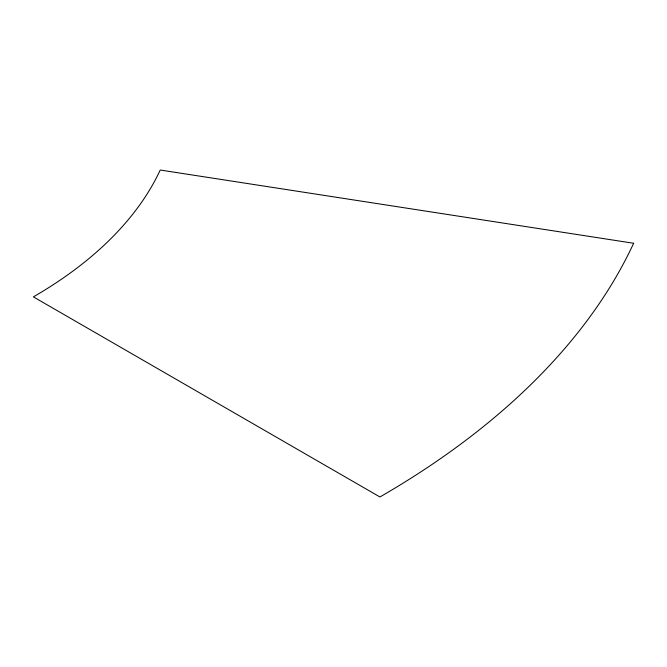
<?xml version="1.0" encoding="UTF-8"?>
<svg xmlns="http://www.w3.org/2000/svg" width="667" height="667" viewBox="0 0 667 667"><rect width="100%" height="100%" fill="white"/><g stroke="black" fill="none" stroke-linecap="round" stroke-linejoin="round"><path stroke-width="1" d="M633.65 243.263L160.23 170.027A490.162 282.991 0 0 1 33.383 296.873L379.932 496.973A980.282 565.958 0 0 0 633.65 243.263"/></g></svg>
